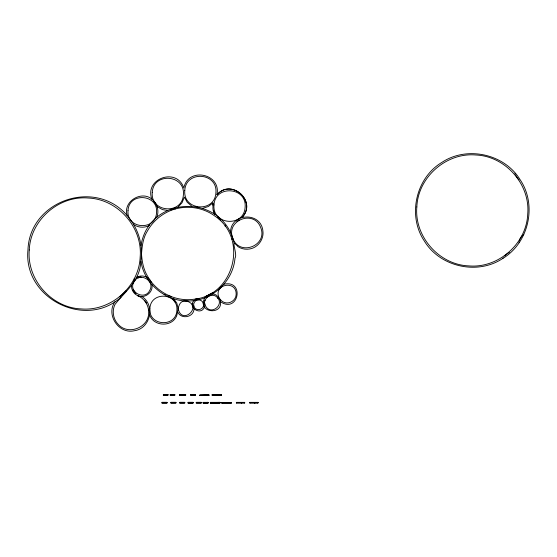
<?xml version="1.0" encoding="UTF-8"?>
<svg xmlns="http://www.w3.org/2000/svg" width="557" height="557" viewBox="0 0 557 557"><rect width="100%" height="100%" fill="white"/><g stroke="black" fill="none" stroke-linecap="round" stroke-linejoin="round"><path stroke-width="0.84" d="M171.034 403.017L175.72 402.983M219.945 402.788L219.813 402.544M202.525 208.381L208.367 206.508L212.941 202.894L212.948 209.279L214.925 214.556M131.536 285.692C131.271 289.765 133.708 293.831 137.419 295.53C144.033 298.148 148.74 304.909 148.642 312.052C149.471 327.467 127.992 335.968 118.049 324.167C113.134 319.05 111.839 310.903 114.937 304.519C124.719 291.861 138.874 281.696 140.573 264.122C142.021 253.038 141.109 241.146 147.292 231.218C151.497 223.587 157.882 217.195 165.52 212.99C180.788 204.398 200.847 205.665 214.925 216.102C248.721 238.675 234.058 295.802 193.558 299.297C175.218 301.831 156.023 292.056 147.292 275.722C142.035 266.845 141.457 256.373 141.13 246.34C139.779 235.702 135.358 225.494 128.528 217.223C97.496 177.523 29.73 199.545 27.961 249.898C23.039 297.981 84.956 329.528 120.96 297.285M230.494 232.833C230.118 213.011 260.954 211.214 262.89 230.939C264.115 239.169 258.009 247.58 249.801 248.958C245.783 249.731 241.494 248.909 238.041 246.709C229.268 236.44 237.985 254.027 235.012 258.079C233.334 278.577 216.903 296.359 196.781 300.174C194.407 301.052 193.063 303.906 193.899 306.294C195.389 311.906 204.544 309.859 203.507 304.15M519.11 242.671L519.11 242.56A10.277 10.277 0 0 1 519.173 241.919M188.078 301.434L188.099 300.912M194.024 309.024C193.745 317.212 181.401 319.739 177.927 312.324M212.67 205.046L212.934 202.943M225.139 226.316L225.286 225.098M204.92 297.71C195.939 313.507 225.905 316.091 219.764 298.984M216.958 194.783C231.35 178.017 257.257 201.321 242.1 217.397C257.243 201.314 231.343 178.024 216.958 194.797C221.547 173.471 187.911 166.634 183.817 188.057C177.015 166.891 143.922 178.588 151.936 199.329M140.991 245.484C149.276 194.685 223.399 192.917 234.121 243.249M212.412 294.019C218.428 293.692 219.312 301.086 224.408 302.472C229.721 304.407 235.987 300.146 236.147 294.5C236.781 279.593 212.99 284.133 219.061 297.758L218.128 298.691C213.296 290.274 200.033 299.283 206.083 306.879C211.597 315.004 224.039 305.076 217.627 297.723M204.92 300.78L205.053 300.32M204.537 306.698C201.613 316.237 187.103 307.666 194.038 300.502M156.705 217.592C158.919 212.412 157.993 206.083 154.4 201.745A15.617 15.617 0 0 0 153.76 201.007C143.72 188.795 122.136 200.812 127.254 215.775M133.931 281.905C127.866 291.784 144.569 300.968 149.666 290.552C155.563 280.993 139.751 271.642 134.216 281.417M133.325 282.197L134.801 279.642M132.698 283.541L134.982 279.593M115.167 301.49C105.426 314.468 118.759 334.597 134.509 330.712C150.508 328.533 155.556 305.062 141.854 296.505M502.755 258.462C528.816 242.81 537.213 205.234 520.301 179.981C504.649 153.92 467.072 145.523 441.819 162.435C415.759 178.087 407.362 215.663 424.274 240.916C439.926 266.977 477.502 275.374 502.755 258.462L503.152 257.863M120.02 296.881L126.042 290.858M122.415 294.855L126.167 291.102M122.331 295.119L126.265 291.186M125.207 292.425L126.411 291.22M206.661 297.605L207.023 297.25M219.5 288.15L220.871 286.848M219.576 288.261L221.484 286.444M219.604 288.408L222.34 285.804M132.455 290.51L133.513 289.689M178.066 207.023L182.028 202.755L184.36 197.115L187.222 202.275L191.782 206.187M136.193 277.616C139.466 275.43 144.005 275.409 147.306 277.553M523.329 234.887L523.768 234.594M231.705 239.197L232.84 238.487C225.286 220.495 253.86 209.188 260.669 227.472C268.223 245.456 239.649 256.77 232.84 238.487M239.545 219.862L236.788 221.352M205.185 296.665L213.24 292.411M206.731 296.143L210.532 294.131M149.485 225.453C144.576 228.064 138.289 227.729 133.687 224.624M223.928 284.188C245.101 279.691 238.466 313.849 220.516 301.755M171.375 209.202L174.341 208.221M171.758 209.216L174.202 208.402M170.978 209.885L175.065 208.527M195.061 299.297L198.884 298.496M195.208 299.394L198.717 298.663M203.458 303.844C202.845 300.07 198.181 298.907 195.054 300.376C170.351 304.825 144.576 286.305 140.998 261.442M138.902 277.365L140.677 277.087M138.846 277.504L141.158 277.142M167.678 210.476L162.456 209.606L157.081 206.619M169.697 295.997L170.762 296.421M163.438 394.892L167.873 394.892M170.289 394.892L174.717 394.892M190.724 394.892L195.159 394.892M221.331 394.892L212.238 395.024M170.282 394.767L174.717 394.767M221.331 395.024L212.189 394.767M199.782 395.157L208.924 395.157M199.782 395.219L208.924 395.219M203.298 402.544L207.984 402.363M210.574 402.544L219.945 402.363M221.867 402.607L231.232 402.607M221.867 402.788L231.232 402.788M236.634 402.753L241.32 402.753M241.578 402.753L244.439 402.753M249.982 402.753L254.66 402.753M254.925 402.753L257.787 402.753M188.224 402.92L192.91 402.92M203.298 402.885L207.984 403.017M210.574 402.885L219.945 402.885M221.867 402.85L231.232 402.85M203.695 403.338L207.726 403.345M210.971 403.338L215.002 403.345M215.656 403.338L219.688 403.345M164.127 294.611L165.241 294.702M184.207 300.634L187.055 300.759M139.87 296.324A10.277 10.277 0 0 1 137.419 295.53C144.43 299.248 153.572 292.383 151.943 284.613M197.157 207.239L198.689 207.545M167.963 295.314L168.841 295.628M134.014 279.036L135.462 279.872M170.533 296.421L171.333 296.895M147.842 277.915L150.035 280.087L151.358 282.448M217.272 216.569L220.196 219.152M217.836 217.244L220.05 219.2M218.685 218.511L220.44 220.064M173.721 298.796L176.806 303.105L178.184 308.487M119.741 296.582L120.667 297.542M153.76 201.007L154.4 201.745M173.262 299.415L174.202 300.564M172.691 298.928L175.33 302.145M172.517 298.914L175.177 302.068M133.193 289.939L135.985 293.546M133.339 290.336L135.435 293.045M134.39 291.91L135.33 293.121M144.542 300.286L146.714 303.203M192.52 303.335L192.896 303.913M214.264 213.303L213.185 210.316M204.252 302.11L204.649 303.217M149.687 315.109C153.704 326.374 171.152 327.321 176.381 316.564C178.7 311.043 177.098 300.014 186.386 301.01C203.556 305.8 181.909 326.13 178.205 308.696M193.571 305.382L193.899 306.294M174.912 207.469L175.42 208.979M204.816 303.962L204.732 303.6A6.245 6.245 0 0 1 204.795 305.549M196.524 299.123L195.89 299.255M137.927 276.711L138.143 278.034M148.879 309.031L149.004 310.583M257.787 402.363L257.787 403.017M254.925 402.363L254.925 403.017M254.66 402.363L254.66 403.017M249.982 402.363L249.982 403.017M244.439 402.363L244.439 403.017M241.578 402.363L241.578 403.017M241.32 402.363L241.32 403.017M236.634 402.363L236.634 403.017M231.232 402.544L231.232 403.017M221.867 402.544L221.867 403.017M221.331 394.767L221.261 395.282M219.555 403.066L215.782 403.066M215.065 402.983L215.002 403.386M214.877 403.066L211.103 403.066M210.574 402.363L210.574 403.017M207.594 403.066L203.82 403.066M203.298 402.363L203.298 403.017M201.112 402.363L196.426 402.363M201.112 403.017L196.426 403.017M195.089 395.282L195.159 394.767L190.717 394.767M192.91 402.363L188.224 402.363M192.91 403.017L188.224 403.017M185.62 394.767L185.551 395.282M184.541 402.363L179.862 402.363M184.541 403.017L179.862 403.017M179.591 394.767L179.66 395.282M175.72 402.363L171.034 402.363M167.88 394.767L163.438 394.767M166.815 402.363L162.129 402.363M166.815 403.017L162.129 403.017M504.67 256.025A19.001 19.001 0 0 1 509.37 252.384M519.082 179.869A15.617 15.617 0 0 1 515.678 175.107M515.295 174.202A15.617 15.617 0 0 1 514.974 173.276M519.416 240.652A10.277 10.277 0 0 1 522.334 235.715M154.999 202.525A15.617 15.617 0 0 1 156.037 204.189M179.591 394.892L185.62 395.024L179.591 394.892M29.263 249.982C26.666 279.565 51.543 307.791 81.225 308.919C110.808 311.516 139.034 286.639 140.169 256.958C142.759 227.374 117.882 199.148 88.201 198.02C58.617 195.423 30.391 220.3 29.263 249.982M149.875 308.571C148.406 326.151 176.144 327.899 176.889 310.27C178.358 292.69 150.62 290.942 149.875 308.571M416.831 206.96C414.241 236.544 439.118 264.77 468.799 265.898C498.383 268.495 526.609 243.618 527.737 213.937C530.334 184.346 505.457 156.127 475.775 154.992C446.192 152.395 417.966 177.279 416.831 206.96M152.256 192.444C150.376 212.711 182.362 215.009 183.406 194.678C185.279 174.411 153.293 172.113 152.256 192.444M184.778 190.487C182.898 210.762 214.884 213.059 215.921 192.729C217.801 172.461 185.815 170.157 184.778 190.487M213.979 204.948C212.099 225.223 244.084 227.521 245.129 207.19C247.002 186.915 215.016 184.618 213.979 204.948M128.019 210.504C126.209 229.08 155.521 231.322 156.559 212.69C158.369 194.121 129.057 191.873 128.019 210.504M168.005 394.767L163.319 394.767L163.319 395.282L168.005 395.282L168.005 394.767M174.842 394.767L170.157 394.767L170.157 395.282L174.842 395.282L174.842 394.767M185.718 394.767L179.472 394.767L179.472 395.282L185.718 395.282L185.718 394.767M195.277 394.767L190.591 394.767L190.591 395.282L195.277 395.282L195.277 394.767M221.428 394.767L212.057 394.767L212.057 395.282L221.428 395.282L221.428 394.767M209.021 395.024L199.657 395.282L209.021 395.024M167.072 402.363L161.871 402.363L161.871 403.017L167.072 403.017L167.072 402.363M175.977 402.363L170.776 402.363L170.776 403.017L175.977 403.017L175.977 402.363M184.806 402.363L179.598 402.363L179.598 403.017L184.806 403.017L184.806 402.363M193.175 402.363L187.967 402.363L187.967 403.017L193.175 403.017L193.175 402.363M201.369 402.363L196.168 402.363L196.168 403.017L201.369 403.017L201.369 402.363M208.241 402.363L203.04 402.363L203.04 403.017L208.241 403.017L208.241 402.363M220.203 402.363L210.316 402.363L210.316 403.017L220.203 403.017L220.203 402.363M244.704 402.363L236.37 402.363L236.37 403.017L244.704 403.017L244.704 402.363M258.044 402.363L249.717 402.363L249.717 403.017L258.044 403.017L258.044 402.363M231.496 402.544L221.602 402.544L221.602 403.017L231.496 403.017L231.496 402.544"/></g></svg>
